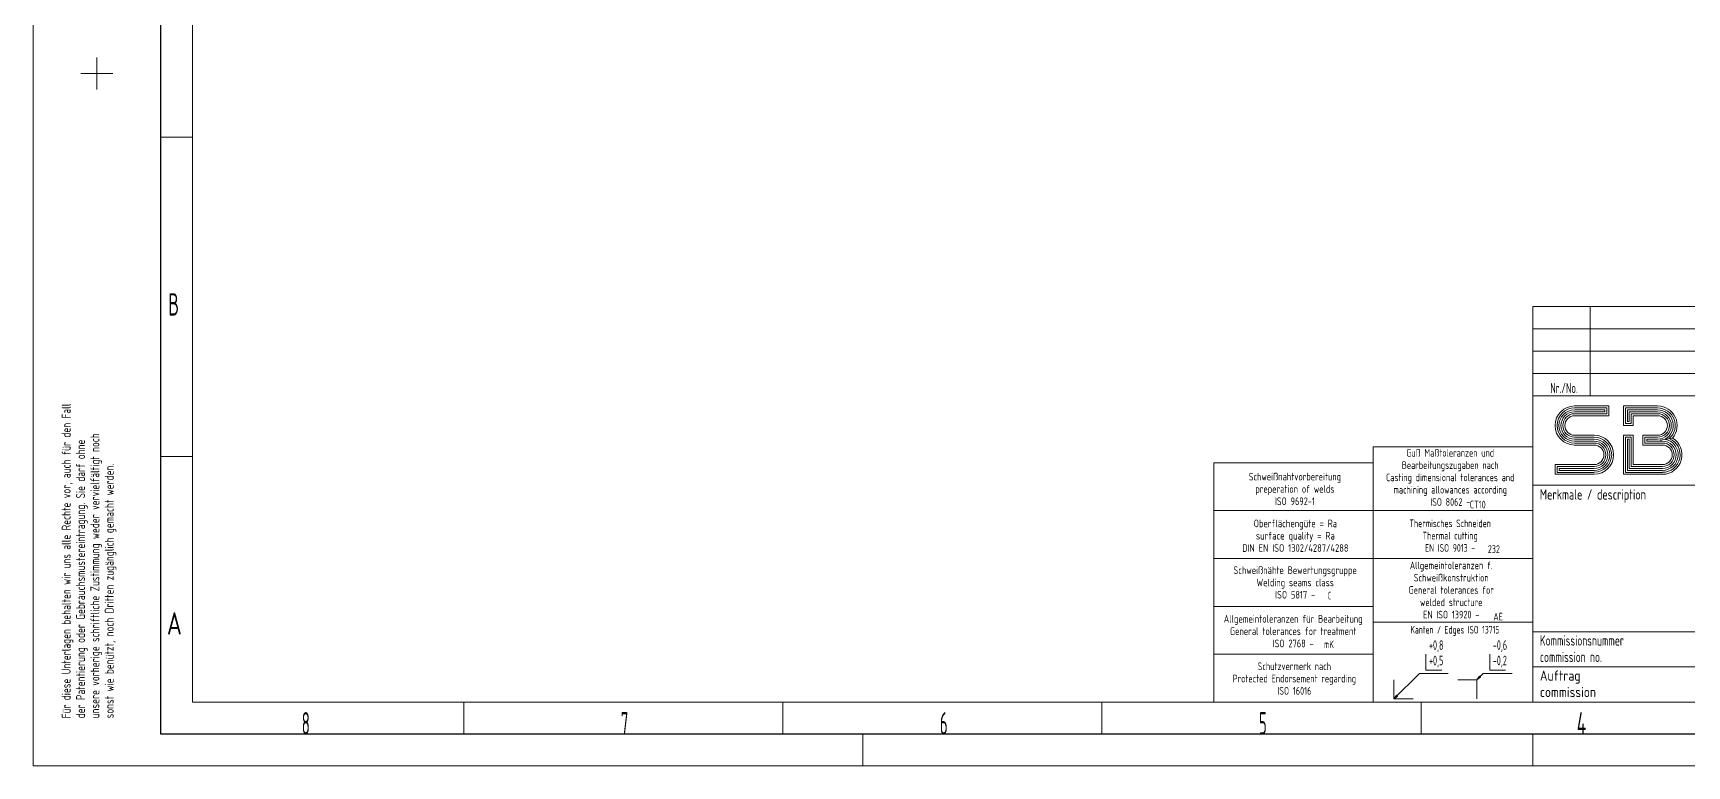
# Model space of a CAD drawing. Header units: millimetres. Extents: x 0 to 420, y 0 to 297.
# Drawn here: x 0 to 259.2, y 0 to 114.8 of the extents above; entities that cross this region are included whole.
import ezdxf
from ezdxf.lldxf.tags import DXFTag

# ---------------------------------------------------------------- set-up
doc = ezdxf.new("R2010")
doc.units = ezdxf.units.MM
doc.layers.add('1', color=7, linetype='Continuous', true_color=0xffffff)
doc.styles.add('iso-1', font='isocp.shx')
tags = doc.linetypes.add('DASHED', pattern=[25.72, 12.86, -12.86]).pattern_tags.tags
tags[6:7] = [DXFTag(74, 4), DXFTag(75, 0), DXFTag(340, '0'), DXFTag(46, 0.0), DXFTag(50, 0.0), DXFTag(44, 0.0), DXFTag(45, 0.0)]
tags[4:5] = [DXFTag(74, 4), DXFTag(75, 0), DXFTag(340, '0'), DXFTag(46, 0.0), DXFTag(50, 0.0), DXFTag(44, 0.0), DXFTag(45, 0.0)]

msp = doc.modelspace()

# ---------------------------------------------------------------- linework, layer by layer
at = {"layer": '1', "color": 4, "linetype": 'Continuous', "lineweight": 18}
for p, q in [((0, 0), (0, 297)), ((0, 0), (0, 297)), ((235, 72), (235, 10)), ((235, 72), (410, 72)), ((235, 58), (410, 58)), ((235, 58), (308, 58)), ((235, 58), (235, 44)), ((210, 50), (210, 40)), ((235, 50), (210, 50)), ((235, 40), (235, 50)), ((185, 40), (185, 47.5)), ((185, 47.5), (210, 47.5)), ((210, 47.5), (210, 40)), ((235, 44), (410, 44)), ((308, 44), (235, 44)), ((210, 40), (185, 40)), ((210, 40), (185, 40)), ((185, 40), (185, 32.5)), ((210, 32.5), (210, 40)), ((210, 40), (235, 40)), ((210, 40), (210, 32.5)), ((210, 40), (235, 40)), ((235, 40), (235, 32.5)), ((185, 32.5), (210, 32.5)), ((185, 32.5), (185, 25)), ((185, 32.5), (210, 32.5)), ((210, 32.5), (210, 25)), ((210, 32.5), (235, 32.5)), ((210, 32.5), (210, 22.5)), ((210, 32.5), (235, 32.5)), ((235, 32.5), (235, 22.5)), ((185, 25), (185, 17.5)), ((185, 25), (210, 25)), ((185, 25), (210, 25)), ((210, 25), (210, 17.5)), ((210, 22.5), (235, 22.5)), ((210, 10), (210, 22.5)), ((210, 22.5), (235, 22.5)), ((235, 22.5), (235, 10)), ((235, 21), (410, 21)), ((185, 17.5), (210, 17.5)), ((185, 17.5), (210, 17.5)), ((185, 17.5), (185, 10)), ((210, 17.5), (210, 10)), ((213.25, 10.5), (213.25, 13.5)), ((223.25, 13.5), (226.25, 13.5)), ((226.25, 13.5), (226.25, 10.5)), ((216.25, 10.5), (213.25, 10.5)), ((185, 10), (210, 10)), ((235, 10), (210, 10)), ((235, 10), (410, 10)), ((130, 5), (130, 0)), ((130, 5), (130, 0)), ((235, 5), (235, 0)), ((235, 5), (235, 0)), ((420, 0), (0, 0)), ((420, 0), (0, 0))]:
    msp.add_line(p, q, dxfattribs=at)
at = {"layer": '1', "color": 4, "linetype": 'Continuous', "lineweight": 25}
for p, q in [((20, 5), (20, 292)), ((20, 5), (20, 292)), ((415, 5), (20, 5)), ((415, 5), (20, 5))]:
    msp.add_line(p, q, dxfattribs=at)
at = {"layer": '1', "color": 1, "linetype": 'Continuous', "lineweight": 13}
for p, q in [((25, 287), (25, 10)), ((25, 287), (25, 10)), ((25, 98.5), (20, 98.5)), ((25, 98.5), (20, 98.5)), ((244, 58), (244, 72)), ((235, 68.5), (410, 68.5)), ((235, 65), (410, 65)), ((235, 61.5), (410, 61.5)), ((25, 48.5), (20, 48.5)), ((25, 48.5), (20, 48.5)), ((218.25, 15), (218.25, 17.5)), ((228.25, 15), (228.25, 17.5)), ((213.25, 10.5), (217.25, 14.5)), ((217.25, 14.5), (221.75, 14.5)), ((218.25, 15), (220.75, 15)), ((226.25, 13.5), (227.25, 14.5)), ((226.25, 13.5), (226.65, 14.07)), ((226.25, 13.5), (226.82, 13.9)), ((226.65, 14.07), (226.82, 13.9)), ((227.25, 14.5), (231.75, 14.5)), ((228.25, 15), (230.75, 15)), ((235, 15.5), (308, 15.5)), ((213.25, 10.5), (213.65, 11.07)), ((213.25, 10.5), (213.82, 10.9)), ((213.65, 11.07), (213.82, 10.9)), ((25, 10), (410, 10)), ((25, 10), (410, 10)), ((67.5, 10), (67.5, 5)), ((67.5, 10), (67.5, 5)), ((117.5, 10), (117.5, 5)), ((117.5, 10), (117.5, 5)), ((167.5, 10), (167.5, 5)), ((167.5, 10), (167.5, 5)), ((217.5, 10), (217.5, 5)), ((217.5, 10), (217.5, 5))]:
    msp.add_line(p, q, dxfattribs=at)
at = {"layer": '1', "color": 4, "linetype": 'DASHED', "lineweight": 18}
for p, q in [((10, 111), (10, 106)), ((10, 111), (10, 106)), ((7.5, 108.5), (12.5, 108.5)), ((7.5, 108.5), (12.5, 108.5))]:
    msp.add_line(p, q, dxfattribs=at)
at = {"layer": '1', "color": 1, "linetype": 'Continuous', "lineweight": 18}
for p, q in [((246.92, 56.4), (241.56, 56.4)), ((246.61, 56.09), (241.56, 56.09)), ((246.31, 55.78), (241.56, 55.78)), ((241.56, 55.48), (246.31, 55.48)), ((241.56, 55.17), (246.61, 55.17)), ((241.56, 54.87), (246.92, 54.87)), ((246.31, 55.48), (246.31, 55.78)), ((246.61, 55.17), (246.61, 56.09)), ((246.92, 54.87), (246.92, 56.4)), ((249.21, 56.4), (249.21, 53.34)), ((254.57, 56.4), (249.21, 56.4)), ((254.57, 56.09), (249.52, 56.09)), ((249.52, 56.09), (249.52, 53.64)), ((254.57, 55.78), (249.83, 55.78)), ((249.83, 55.78), (249.83, 53.95)), ((250.13, 55.48), (254.57, 55.48)), ((250.13, 53.95), (250.13, 55.48)), ((250.44, 55.17), (254.57, 55.17)), ((250.44, 53.64), (250.44, 55.17)), ((250.74, 54.87), (254.57, 54.87)), ((250.74, 53.34), (250.74, 54.87)), ((249.21, 53.34), (250.74, 53.34)), ((249.52, 53.64), (250.44, 53.64)), ((249.83, 53.95), (250.13, 53.95)), ((241.56, 51.81), (244.62, 51.81)), ((244.62, 51.5), (241.56, 51.5)), ((244.62, 51.19), (241.56, 51.19)), ((241.56, 50.89), (244.62, 50.89)), ((241.56, 50.58), (244.62, 50.58)), ((241.56, 50.28), (244.62, 50.28)), ((249.21, 51.81), (249.21, 45.69)), ((250.74, 51.81), (249.21, 51.81)), ((249.52, 51.5), (249.52, 45.99)), ((250.44, 51.5), (249.52, 51.5)), ((249.83, 51.19), (249.83, 46.3)), ((250.13, 51.19), (249.83, 51.19)), ((250.13, 46.6), (250.13, 51.19)), ((250.44, 46.91), (250.44, 51.5)), ((250.74, 47.22), (250.74, 51.81)), ((252.27, 51.81), (252.27, 50.28)), ((254.57, 51.81), (252.27, 51.81)), ((252.27, 50.28), (255.33, 50.28)), ((252.58, 51.5), (252.58, 50.58)), ((254.57, 51.5), (252.58, 51.5)), ((252.58, 50.58), (255.33, 50.58)), ((252.89, 51.19), (252.89, 50.89)), ((254.57, 51.19), (252.89, 51.19)), ((252.89, 50.89), (255.33, 50.89)), ((256.91, 51.37), (254.95, 51.04)), ((238.5, 47.22), (238.5, 45.69)), ((244.62, 47.22), (238.5, 47.22)), ((238.81, 46.91), (238.81, 45.99)), ((244.62, 46.91), (238.81, 46.91)), ((255.33, 46.91), (250.44, 46.91)), ((255.33, 47.22), (250.74, 47.22)), ((238.5, 45.69), (244.62, 45.69)), ((238.81, 45.99), (244.62, 45.99)), ((239.12, 46.6), (239.12, 46.3)), ((244.62, 46.6), (239.12, 46.6)), ((239.12, 46.3), (244.62, 46.3)), ((249.21, 45.69), (255.33, 45.69)), ((249.52, 45.99), (255.33, 45.99)), ((249.83, 46.3), (255.33, 46.3)), ((255.33, 46.6), (250.13, 46.6))]:
    msp.add_line(p, q, dxfattribs=at)
for centre, radius, start, end in [((241.56, 53.34), 3.06, 90, 270), ((241.56, 53.34), 2.75, 90, 270), ((241.56, 53.34), 2.45, 90, 270), ((241.56, 53.34), 2.14, 90, 270), ((241.56, 53.34), 1.84, 90, 270), ((241.56, 53.34), 1.53, 90, 270), ((254.57, 53.34), 3.06, 319.9677, 90), ((254.57, 53.34), 2.75, 311.8088, 90), ((254.57, 53.34), 2.45, 297.5778, 90), ((254.57, 53.34), 2.14, 270, 90), ((254.57, 53.34), 1.84, 270, 90), ((254.57, 53.34), 1.53, 270, 90), ((244.62, 48.75), 3.06, 270, 90), ((244.62, 48.75), 2.75, 270, 90), ((244.62, 48.75), 2.45, 270, 90), ((244.62, 48.75), 2.14, 270, 90), ((244.62, 48.75), 1.84, 270, 90), ((244.62, 48.75), 1.53, 270, 90), ((255.33, 48.75), 3.06, 270, 58.957), ((255.33, 48.75), 2.75, 270, 67.1158), ((255.33, 48.75), 2.45, 270, 81.3468), ((255.33, 48.75), 2.14, 270, 90), ((255.33, 48.75), 1.84, 270, 90), ((255.33, 48.75), 1.53, 270, 90)]:
    msp.add_arc(centre, radius, start, end, dxfattribs=at)

# ---------------------------------------------------------------- texts
at = {"layer": '1', "color": 1, "linetype": 'Continuous', "lineweight": 13, "line_spacing_factor": 0.963855, "style": 'iso-1'}
for s, insert, char_height, attachment_point in [('\\W0.6380;B', (21.17, 70.57), 3.5, 7), ('\\W0.6380;B', (21.17, 70.57), 3.5, 7), ('\\W0.6908;Nr./No.', (239.9, 58.42), 1.6, 8), ('\\W0.7208;Guß Maßtoleranzen und\\PBearbeitungszugaben nach\\PCasting dimensional tolerances and\\Pmachining allowances according\\PISO 8062 -      ', (222.07, 40.75), 1.2, 8), ('\\W0.7053;Schweißnahtvorbereitung\\Ppreperation of welds\\PISO 9692-1', (197.73, 40.87), 1.2, 8), ('\\W0.8007;Merkmale / description', (236.12, 41.25), 1.6, 7), ('\\W0.8226;Oberflächengüte = Ra\\Psurface quality = Ra\\PDIN EN ISO 1302/4287/4288', (197.8, 33.54), 1.2, 8), ('\\W0.6723;Thermisches Schneiden\\PThermal cutting\\PEN ISO 9013 -', (222.06, 33.55), 1.2, 8), ('\\W0.7101;Schweißnähte Bewertungsgruppe\\PWelding seams class\\PISO 5817 -', (197.77, 26.22), 1.2, 8), ('\\W0.6988;Allgemeintoleranzen f.\\PSchweißkonstruktion\\PGeneral tolerances for\\Pwelded structure\\PEN ISO 13920 -', (222.23, 23.11), 1.2, 8), ('\\W0.8300;A', (20.97, 20.57), 3.5, 7), ('\\W0.8300;A', (20.97, 20.57), 3.5, 7), ('\\W0.7111;Allgemeintoleranzen für Bearbeitung\\PGeneral tolerances for treatment\\PISO 2768 -', (197.46, 18.59), 1.2, 8), ('\\W0.6454;Kanten / Edges ISO 13715', (222.8, 20.38), 1.2, 8), ('\\W0.7508;Kommissionsnummer\\Pcommission no.', (236.12, 16.28), 1.6, 7), ('\\W0.6940;Schutzvermerk nach\\PProtected Endorsement regarding\\PISO 16016', (197.65, 11.16), 1.2, 8), ('\\W0.9206;Auftrag\\Pcommission', (236.12, 10.78), 1.6, 7), ('\\W0.5404;8', (42.09, 4.93), 3.5, 7), ('\\W0.5404;8', (42.09, 4.93), 3.5, 7), ('\\W0.5404;7', (92.09, 4.93), 3.5, 7), ('\\W0.5404;7', (92.09, 4.93), 3.5, 7), ('\\W0.5404;6', (142.09, 4.93), 3.5, 7), ('\\W0.5404;6', (142.09, 4.93), 3.5, 7), ('\\W0.5404;5', (192.09, 4.93), 3.5, 7), ('\\W0.5404;5', (192.09, 4.93), 3.5, 7), ('\\W0.6380;4', (241.89, 4.93), 3.5, 7), ('\\W0.6380;4', (241.89, 4.93), 3.5, 7)]:
    msp.add_mtext(s, dxfattribs=dict(at, insert=insert, char_height=char_height, attachment_point=attachment_point))
at = {"layer": '1', "color": 3, "linetype": 'Continuous', "lineweight": 13, "line_spacing_factor": 0.963855, "style": 'iso-1'}
for s, insert, char_height, attachment_point in [('\\W0.5469; ', (237.52, 68.62), 2, 7), ('\\W0.5469; ', (245.15, 68.62), 2, 7), ('\\W0.5469; ', (237.52, 65.12), 2, 7), ('\\W0.5469; ', (245.15, 65.12), 2, 7), ('\\W0.5469; ', (237.54, 61.62), 2, 7), ('\\W0.5469; ', (245.17, 61.62), 2, 7), ('\\W0.6962;CT10', (226.38, 40.35), 1.2, 8), ('\\W0.6850;232', (227.97, 33.37), 1.2, 7), ('\\W0.5104;C', (202.9, 26.08), 1.2, 7), ('\\W0.8250;AE', (228.83, 22.78), 1.2, 7), ('\\W0.6563;mK', (202.3, 18.45), 1.2, 7), ('\\W1.0000;', (256.69, 16.43), 2.5, 7), ('\\W1.0000;', (256.69, 10.93), 2.5, 7)]:
    msp.add_mtext(s, dxfattribs=dict(at, insert=insert, char_height=char_height, attachment_point=attachment_point))
at = {"layer": '1', "color": 1, "linetype": 'Continuous', "lineweight": 13, "insert": (13.06, 7.46), "char_height": 1.4, "attachment_point": 7, "rotation": 90, "line_spacing_factor": 0.963855, "style": 'iso-1'}
msp.add_mtext('\\W0.8424;Für diese Unterlagen behalten wir uns alle Rechte vor, auch für den Fall\\Pder Patentierung oder Gebrauchsmustereintragung. Sie darf ohne\\Punsere vorherige schriftliche Zustimmung weder vervielfältigt noch\\Psonst wie benützt, noch Dritten zugänglich gemacht werden.', dxfattribs=at)
msp.add_mtext('\\W0.8424;Für diese Unterlagen behalten wir uns alle Rechte vor, auch für den Fall\\Pder Patentierung oder Gebrauchsmustereintragung. Sie darf ohne\\Punsere vorherige schriftliche Zustimmung weder vervielfältigt noch\\Psonst wie benützt, noch Dritten zugänglich gemacht werden.', dxfattribs=at)
at = {"layer": '1', "color": 3, "linetype": 'Continuous', "lineweight": 18, "char_height": 3, "attachment_point": 7, "line_spacing_factor": 0.963855, "style": 'iso-1'}
for insert in [(237.03, 37.17), (236.86, 31.67), (236.86, 26.67), (236.78, 21.67)]:
    msp.add_mtext('\\W1.0000;', dxfattribs=dict(at, insert=insert))
at = {"layer": '1', "color": 92, "linetype": 'Continuous', "lineweight": 13, "char_height": 1.5, "attachment_point": 7, "line_spacing_factor": 0.963855, "style": 'iso-1'}
for s, insert in [('\\W0.6293;+0,8\\P+0,5', (218.75, 15.42)), ('\\W0.6293;-0,6\\P-0,2', (228.75, 15.42))]:
    msp.add_mtext(s, dxfattribs=dict(at, insert=insert))

doc.saveas('drawing.dxf')
